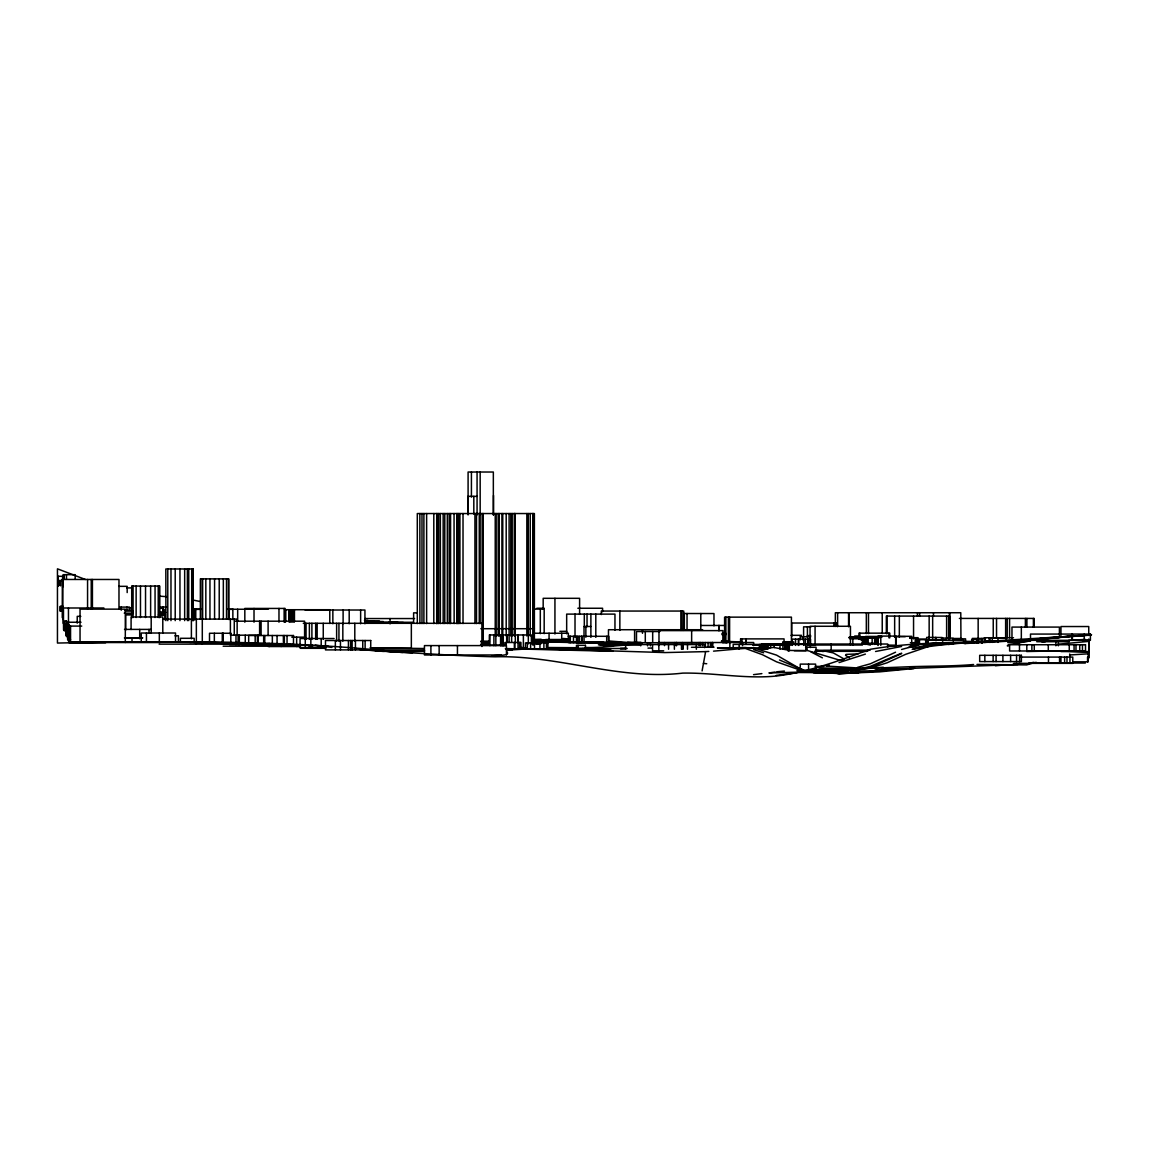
<?xml version="1.0" encoding="UTF-8"?>
<svg xmlns="http://www.w3.org/2000/svg" width="1149" height="1149" viewBox="0 0 1149 1149"><rect width="100%" height="100%" fill="white"/><g stroke="black" fill="none" stroke-linecap="round" stroke-linejoin="round"><path stroke-width="1.5" d="M702.096 670.901L705.615 651.612L708.804 651.426M1079.615 635.684L1091.55 634.679L1020.628 640.496L964.126 643.584M895.559 652.215L870.339 663.806L857.456 667.397M901.606 653.637L870.339 667.497L839.072 671.591L826.806 672.136L807.804 672.064L796.961 670.528M901.606 653.149L870.339 666.348L862.669 668.258L825.901 666.032L829.205 665.17M565.121 641.874L532.906 642.176L569.99 641.788M1008.19 646.025L1007.285 645.824L1008.42 644.646L1030.725 640.84L1020.628 640.496M564.001 642.09L597.408 642.061L611.67 643.196M912.205 649.357L928.062 645.293M912.981 649.171C962.503 639.821 1014.294 642.492 1064.491 636.819C999.989 645.163 934.41 638.284 870.339 649.3C839.761 660.445 809.054 672.05 776.537 676.014C745.155 679.174 714.132 672.582 682.75 673.113C619.182 680.581 558.256 655.031 495.162 656.797C450.279 655.835 405.511 652.129 360.671 649.831M839.072 662.571L865.398 654.097M901.606 649.472L918.626 644.833M1033.698 662.829L1026.66 664.912L976.966 664.424M854.238 668.301L839.072 671.002L768.925 672.969L775.115 672.021M1016.204 663.677L1012.542 664.481M776.537 671.806L784.422 671.045M929.67 644.934L957.074 643.11M875.552 651.497L901.606 646.456M753.543 674.65L761.873 673.616M506.838 649.573L538.019 648.912L540.762 649.099L526.429 649.171L612.92 651.282L609.415 649.357L541.466 648.869L570.019 649.242M973.576 664.51C950.051 666.549 926.338 665.874 902.554 667.023L857.269 668.819L818.935 667.885M639.706 644.876C621.71 644.115 603.627 648.194 585.416 647.462M1018.014 664.51L880.981 669.465M905.915 669.278L879.603 671.863L839.072 673.558L807.804 672.007L779.467 659.986M788.185 645.063L791.374 644.589L783.101 642.248L792.939 642.205M948.442 644.532L953.182 643.713L932.859 645.02L905.685 654.312L887.042 662.815L870.339 668.072L839.072 672.036L807.804 671.72L799.058 668.129L776.537 655.117L756.731 648.812L745.27 647.505L717.407 647.935M713.543 651.153L747.295 648.079L727.576 647.763M1007.702 664.725L995.393 665.745M599.132 648.611L582.04 648.625M909.376 668.804L914.575 668.1M1036.312 662.355L1028.57 663.404L1033.612 662.327M517.05 648.74L561.875 648.812M883.308 667.239L853.463 669.221L812.76 669.522M548.963 647.533L576.611 647.706M910.281 645.623L932.859 643.44L977.009 642.348M602.952 642.291L595.168 641.946L596.159 642.004M1057.927 644.244L1089.022 641.372M92.236 641.745L82.398 641.788M1057.927 637.278L1018.919 640.51L1090.487 635.11M845.937 672.711L798.67 672.51L776.221 675.411M506.824 648.998L569.559 649.458M506.695 650.334L512.109 649.86L506.465 649.817M601.157 644.848L600.266 644.919L609.789 645.795L617.745 644.934L598.385 644.79L611.369 646.399M950.999 643.612L1057.927 637.006M491.542 656.05C495.162 654.93 511.765 656.496 506.637 651.598M1063.931 636.805L1088.39 635.11M1039.859 638.384L1090.861 634.736M566.155 648.007L561.258 648.122M1070.222 654.93L1088.261 653.81M1068.541 640.41L1085.36 639.404M533.768 641.645L632.682 643.971M934.798 643.411L919.889 646.944L908.428 647.332M1007.73 642.578L1029.877 641.142M1041.884 641.874L1045.331 641.702M805.406 671.188L856.594 670.398M524.317 648.898L523.542 648.826L525.854 648.812M403.945 651.555L424.196 651.296M1082.459 640.438L1089.295 640.137M366.79 649.903L424.053 650.075M722.276 641.214L723.109 641.199M551.29 648.639L553.545 648.74M845.98 654.399L858.001 653.896M875.035 669.924L913.857 668.704M1088.362 652.187L1057.927 650.865L1026.66 651.526M532.978 639.462L541.15 639.246M583.764 641.961L613.078 643.268M549.581 649.171L548.648 649.099M909.735 668.23L912.967 668.144M573.48 641.989L564.59 641.989M1074.114 635.828L1063.471 636.718M401.36 651.727L393.087 652.058L377.648 650.348M770.132 647.576L745.27 648.108M904.033 669.005L839.072 673.946L834.418 672.653M534.328 640.625L568.453 640.079M627.167 648.496L547.269 648.539M648.007 648.122L651.483 648.065M119.984 641.716L69.069 642.32M105.378 642.104L57.45 643.052L57.45 568.827L85.428 579.484M145.42 641.846L77.988 641.774M138.21 641.903L68.94 641.918M403.012 652.503L401.36 652.46C291.114 640.094 179.976 641.472 69.199 642.578M569.818 639.576L533.969 640.18M528.095 648.984L508.174 649.817M624.927 648.524L620.216 648.582L626.033 648.496M866.863 651.382L814.67 651.268M534.386 640.912L569.43 640.424M721.342 647.964L717.91 647.993L724.229 647.993M538.91 648.869L518.515 648.812L527.334 648.955M705.615 651.612L664.998 652.575L544.885 648.869M116.293 642.09L92.882 642.248M119.984 642.004L73.795 641.803M721.888 640.711L725.12 640.682M721.428 641.128L724.832 641.099M722.118 641.831L728.61 641.774M741.981 641.961L721.902 641.228M721.328 642.248L732.085 642.147M529.1 648.926L535.219 648.926M723.769 641.515L728.48 641.487M508.705 648.869L519.635 648.84M1089.195 635.024L1090.616 635.009M119.984 641.86L191.395 642.363M721.759 641.027L723.726 641.013M691.425 647.289L714.017 647.189M724.473 647.993L741.708 648.079M477.065 496.354L467.873 496.354L467.873 514.106M62.175 579.469L118.979 579.469L118.979 608.984M63.296 580.489L58.987 580.489L58.987 585.186M62.606 581.121L58.527 581.121L58.527 585.818M118.677 586.335L127.18 586.335L127.18 592.582M126.864 587.915L132.092 587.915M63.296 606.428L60.208 606.428L60.208 611.124M119.611 607.103L129.492 607.103L129.492 610.22M159.366 607.031L166.49 607.031M103.898 607.993L63.367 607.993L63.568 629.882M128.903 607.893L132.336 607.893M159.524 608.309L162.899 608.309L162.899 613.006M536.842 608.252L544.31 608.252M577.861 608.252L602.579 608.252L602.579 611.771M255.495 609.042L268.435 609.042M200.572 609.2L194.77 609.2L194.77 619.613M227.703 609.286L260.177 609.2M533.093 609.071L544.181 609.071L544.181 633.688M63.353 609.487L63.209 623.39M192.084 609.473L201.377 609.315M227.976 609.315L232.945 609.315M284.823 609.717L329.777 609.717L329.777 623.476M305.088 610.018L364.937 610.018L364.937 623.763M124.925 610.248L132.221 610.248M125.298 611.096L132.939 611.096M159.05 612.101L165.485 612.101M159.826 612.632L165.7 612.503M417.116 612.848L413.611 612.848L413.611 622.959M124.25 613.164L132.724 613.164M159.338 613.149L163.948 613.149M683.626 613.509L713.974 613.552L713.974 625.86M126.175 614.112L130.957 614.112M158.821 614.557L165.413 614.557M132.307 614.93L125.729 614.93L125.729 630.083M158.418 614.93L165.097 614.93M80.803 616.352L77.227 616.352L77.227 623.175M365.08 618.55L414.574 618.55M959.401 618.421L1034.201 618.421L1034.201 627.21M162.698 619.11L237.139 619.11L237.139 635.196M364.477 620.359L367.939 620.359M364.98 620.747L374.201 620.747M371.658 621.006L379.472 621.006M235.301 621.192L304.6 621.192L304.6 639.059M364.851 621.537L383.292 621.537M388.98 622.212L397.741 622.212M81.033 622.241L67.676 622.241L67.676 639.964L68.409 639.964M364.736 622.284L413.066 622.284M375.852 622.514L394.064 622.514M394.394 622.485L403.328 622.485M303.293 623.304L481.905 623.304L481.905 646.528M65.809 624.467L69.141 624.467M700.631 625.473L725.105 625.473M105.665 642.765L69.227 642.765L69.227 626.09L81.723 626.09M590.916 626.492L584.008 626.492L584.051 642.564M810.979 626.837L803.596 626.837L803.596 637.25M67.676 627.943L67.676 639.404M480.857 628.704L534.386 628.704M124.523 629.408L151.194 629.408M65.22 629.724L69.055 629.724M702.657 629.724L608.467 629.724L608.467 640.453M559.879 631.332L566.802 631.332M659.856 631.533L636.489 631.533L636.489 642.248M533.782 633.243L568.353 633.243L568.295 642.564L608.826 642.564L608.826 636.302L568.295 636.302M721.931 633.429L726.053 633.429M721.874 634.636L725.881 634.636M231.035 635.182L261.268 635.182M791.072 635.325L801.528 635.325M807.273 635.612L810.691 635.612M174.95 635.785L178.425 635.785L178.425 642.047M854.698 636.015L859.739 636.015M895.1 636.316L911.717 636.316L911.717 644.129M865.513 636.445L881.283 636.445M800.25 636.761L810.777 636.761M850.059 636.776L855.186 636.776M882.303 636.819L860.903 636.819L860.903 639.95M894.496 636.675L905.254 636.675M849.441 637.049L856.264 637.049M291.76 637.149L303.422 637.149M861.362 637.135L878.669 637.135M849.183 637.408L857.685 637.408M142.548 637.752L132.006 637.752L132.006 642.018M862.626 637.537L878.884 637.594M909.821 637.681L918.08 637.681L918.08 642.794M1013.519 637.738L984.276 637.738L984.276 642.435M124.523 637.796L142.577 637.939M849.183 637.796L857.987 637.796M877.994 637.824L875.064 637.824L875.064 644.086M909.994 637.824L916.414 637.824L916.414 642.521M124.523 638.04L134.577 638.04M849.269 638.025L858.777 638.025M878.956 638.169L865.01 638.169L865.01 644.417M909.994 638.054L915.997 638.054L915.997 642.736M941.246 638.097L953.268 638.097L953.268 641.228M991.688 638.04L1004.93 638.04M910.338 638.399L911.76 638.399M954.072 638.485L961.512 638.485M985.497 638.427L972.284 638.427L972.284 641.559M334.1 638.528L300.061 638.528L300.061 647.907L326.057 647.907M849.757 638.758L862.439 638.758L862.439 645.02L810.059 645.034L810.059 626.277L850.447 626.277L850.447 645.034M953.009 638.844L965.562 638.844L965.562 643.541M917.663 639.117L925.706 639.117L925.749 644.345M69.385 639.591L70.549 639.591M545.66 639.505L568.353 639.505M918.037 639.663L925.749 639.663M971.594 639.62L977.038 639.62L977.038 642.751M925.405 640.079L945.498 640.079M725.881 640.883L725.12 640.883L725.12 634.636M986.172 640.998L994.488 640.998M143.453 641.817L159.381 641.975M480.699 641.286L482.35 641.286M965.031 641.372L972.988 641.372M489.402 641.415L482.652 641.415L482.666 644.546M987.479 641.559L993.354 641.559M68.495 641.831L94.548 641.831M973.476 641.788L983.07 641.788M1036.728 641.716L1069.259 641.716M114.469 641.961L194.181 641.946L194.181 638.298L180.407 638.298L180.407 641.946M984.592 642.09L985.54 642.09M96.731 642.205L146.081 642.104M181.93 642.076L148.178 641.831M614.859 642.234L618.449 642.234M627.627 642.234L640.898 642.234M741.967 642.162L728.394 642.162L728.394 617.142M782.598 642.162L791.431 642.162L791.431 617.142L724.588 617.142L724.588 642.162M74.254 642.535L159.998 642.55M963.02 642.363L969.239 642.363M701.091 642.708L640.725 642.708L640.725 645.839M910.353 642.693L919.459 642.693M159.122 644.129L237.139 644.129M327.896 646.011L240.371 643.971M761.701 644.029L887.703 644.029L887.703 647.16M877.376 644.302L876.644 644.302L876.644 637.824M229.412 644.56L261.268 644.56M878.037 644.661L877.376 638.054M480.483 645.106L499.959 645.106M752.767 645.149L784.049 645.149L784.049 638.887L740.545 638.887L740.545 643.584M500.16 645.336L504.684 645.336M223.15 646.198L268.105 646.198M300.363 646.528L268.134 646.528L268.134 643.397M805.578 647.246L816.063 647.246L816.063 653.494M519.98 647.462L526.141 647.821M300.55 648.309L325.368 648.309M370.71 648.309L411.342 648.309L411.342 623.304M506.135 648.797L518.027 648.797L518.027 642.535M815.603 650.291L870.037 650.291M794.246 650.693L805.822 650.693L805.822 644.431M663.705 650.808L652.546 650.808L652.546 644.56M1060.958 651.555L1088.749 651.555L1088.749 639.045M501.194 654.973L424.455 654.973L424.455 645.594L506.45 645.594L506.45 654.973M1020.714 657.084L1072.778 657.084L1072.778 663.346L1013.777 663.346M1073.094 661.824L1088.247 661.824L1088.247 652.445M1033.152 663.03L1085.331 663.03M815.158 666.406L824.106 666.406M805.248 670.37L812.099 670.37M850.59 670.944L876.701 670.872L876.701 667.741M813.377 672.653L827.524 672.653M853.219 672.653L858.36 672.653M868.558 650.621L823.445 650.693L833.298 652.919L844.199 659.052M783.647 642.09L792.537 642.119M254.748 643.339L166.289 641.774L245.039 643.153M557.552 648.855L570.062 649.056L557.926 648.84M783.517 642.09L793.973 642.162M553.186 649.214L569.775 649.343M566.5 648.783L569.947 648.826M423.938 648.524L370.093 647.749M896.292 645.508L887.43 645.422L895.66 645.465L895.66 636.086L878.037 636.086L878.037 645.465M717.823 647.935L745.27 648.395L762.376 654.686L776.537 661.824L805.794 672.108L829.722 672.854M519.391 648.036L526.429 648.036M526.96 648.941L533.452 649.013M875.552 643.296L862.037 643.081L870.411 645.077M195.316 642.162L230.676 643.512M519.477 647.849L526.429 647.864M520.483 647.993L526.228 648.108M569.847 648.625L549.323 648.309M515.37 648.826L523.571 648.926M624.022 645.092L615.505 644.675M166.174 642.09L147.833 641.716M519.75 647.993L525.782 648.079L521.201 648.022M505.345 648.682L515.815 648.783M925.505 643.828L927.703 643.857M561.804 649.314L557.682 649.242L569.861 649.458M506.68 648.639L516.605 648.783M188.264 642.248L230.705 643.612M554.45 648.725L555.685 648.754L553.832 648.697M159.137 641.903L144.07 641.702M523.513 648.883L551.506 649.185M244.349 644.359L268.967 645.235L245.039 644.445M642.09 643.785L630.04 643.555M233.664 642.822L238.547 642.909M519.966 647.993L520.971 648.022M518.501 648.797L519.894 648.826M210.109 642.664L185.506 642.19M208.615 643.067L213.771 643.181L208.4 643.11M424.627 650.794L383.077 651.426L375.105 650.65M182.504 642.147L187.273 642.262M154.785 641.716L158.332 641.803M609.027 642.363L611.943 642.435M268.579 645.192L239.236 644.043M533.883 640.395L539.082 640.539M552.109 648.711L553.646 648.754M554.981 648.783L555.814 648.797M843.179 660.101L839.072 659.986L807.804 650.636L789.851 650.449L773.521 647.404L762.39 649.041L762.002 650.104M862.023 643.282L865.355 643.368M552.511 648.725L547.398 648.596L569.444 648.898L565.437 648.783M519.994 648.582L526.429 648.768M561.416 648.826L569.028 649.084M211.833 642.865L231.15 643.813M236.55 644.115L269.11 645.235M309.182 646.815L312.384 646.916M558.586 648.754L553.028 648.381M206.016 642.564L229.714 643.411M248.615 643.397L238.446 643.023M205.772 642.607L182.504 641.846L209.807 642.65M191.179 642.305L182.504 642.004M412.52 652.79L390.947 651.871M913.01 645.365L915.652 645.465M232.816 643.986L245.039 644.417M611.527 642.664L601.746 642.248M554.077 648.725L555.326 648.768M548.892 648.611L550.17 648.654M235.258 644L242.41 644.287M309.253 646.873L312.729 647.016M546.996 648.524L548.202 648.582M254.561 644.575L268.378 645.149M547.757 648.409L549.739 648.496M63.655 627.512L64.732 627.569M359.896 649.659L391.579 651.526M296.988 646.312L300.521 646.485M245.039 644.216L251.042 644.503M234.626 643.986L238.102 644.158M277.469 644.46L261.9 644.187L268.162 644.948M608.467 642.234L633.228 644.058M288.658 644.144L297.749 645.135M575.003 642.076L581.064 643.11M159.926 596.187L166.878 596.69M562.881 638.471L569.43 638.988M608.999 640.984L642.076 643.569M1016.334 643.11L1019.493 643.368M703.403 663.447L706.736 663.734M608.396 641.659L641.831 644.086M64.703 629.681L67.059 629.925M722.319 642.334L726.929 642.909M315.271 645.178L331.917 647.418M593.171 648.409L594.22 648.524M547.8 647.979L550.831 648.338M809.456 644.532L814.411 645.221M533.021 642.305L541.222 643.598L535.664 643.699L538.263 644.115M816.767 650.32L823.259 651.54M192.931 600.022L199.883 601.458M753.816 649.673L763.64 652.804M810.95 651.914L822.397 657.831M845.52 655.303L849.283 657.803M1089.195 634.42L1089.195 635.325M1089.195 639.591L1089.195 657.803M1088.749 635.469L1088.749 626.535L1060.958 626.535L1060.958 635.469M1087.557 657.142L1087.557 661.824M1084.225 634.076L1084.225 640.323M1082.459 644.733L1082.459 650.98M1079.73 644.733L1079.73 650.98M1075.981 644.733L1075.981 650.98M1074.071 644.733L1074.071 650.98M1072.39 634.076L1072.39 640.323M1072.118 634.076L1072.118 640.323M1069.949 657.084L1069.949 663.346M1069.719 654.011L1069.719 657.142M1069.259 644.733L1069.259 650.98M1066.976 657.084L1066.976 663.346M1064.62 657.084L1064.62 663.346M1060.958 657.084L1060.958 663.346M1059.407 635.612L1059.407 627.081L1011.967 627.081L1011.967 640.725M1059.55 657.084L1059.55 663.346M1058.373 642.664L1058.373 645.781M1055.874 642.664L1055.874 645.781M1048.477 657.084L1048.477 663.346M1048.29 644.733L1048.29 650.98M1034.272 644.733L1034.272 650.98M1033.396 618.421L1033.396 627.21M1031.874 644.733L1031.874 650.98M1026.904 618.421L1026.904 627.21M1026.804 644.733L1026.804 650.98M1025.382 618.421L1025.382 627.21M1021.332 627.081L1021.332 639.016M1019.493 644.733L1019.493 650.98M1019.594 655.318L1019.594 661.58M1016.549 655.318L1016.549 661.58M1010.617 655.318L1010.617 661.58M1009.569 618.421L1009.569 637.767M1007.213 618.421L1007.213 637.767M1006.337 637.738L1006.337 640.855M1005.634 618.421L1005.634 637.767M1002.905 655.318L1002.905 661.58M997.964 637.738L997.964 642.42M996.542 618.421L996.542 637.767M996.082 655.318L996.082 661.58M993.239 618.421L993.239 637.767M993.124 655.318L993.124 661.58M992.233 637.738L992.233 642.42M990.065 637.738L990.065 642.435M989.145 637.738L989.145 642.435M985.224 637.738L985.224 642.435M984.837 655.318L984.837 661.58M982.28 643.124L982.28 640.007L976.98 640.007L976.98 643.124M981.864 638.427L981.864 643.124M978.158 618.421L978.158 639.519M977.971 640.007L977.971 643.124M973.203 639.62L973.203 642.751M963.882 643.339L963.882 640.208L927.272 640.208L927.272 643.339M960.952 639.519L960.779 612.733L835.352 612.733L835.352 623.16M949.792 612.733L949.792 638.787M949.577 638.93L949.577 616.079L886.353 616.079L886.353 633.659M949.39 612.733L949.39 638.787M948.643 616.079L948.643 638.93M946.618 616.079L946.618 638.93M942.798 638.097L942.798 641.228M942.123 640.639L942.123 637.508L926.669 637.393L926.669 640.524M936.263 637.508L936.263 640.639M935.458 637.393L935.458 640.524M933.476 612.733L933.476 616.209M932.658 616.079L932.658 638.93M929.153 616.079L929.153 638.93M928.593 637.393L928.593 640.524M928.234 640.208L928.234 643.339M919.602 612.733L919.602 616.209M919.459 639.663L919.459 644.345M917.448 612.733L917.448 616.209M917.261 637.681L917.261 642.363M916.773 637.681L916.773 642.363M915.25 637.824L915.25 642.736M913.556 616.079L913.556 638.93M899.337 616.079L899.337 637.178M896.119 636.316L896.119 645.695M894.654 616.079L894.654 637.178M889.771 637.853L889.771 633.156L858.935 633.156L858.935 639.418M888.909 633.156L888.909 637.853M887.071 616.079L887.071 633.659M882.231 612.733L882.231 633.573M880.795 636.086L880.795 645.465M874.676 638.169L874.676 644.417M872.148 638.169L872.148 644.417M868.486 612.733L868.486 633.573M868.17 638.169L868.17 644.417M867.078 638.169L867.078 644.417M866.332 612.733L866.332 633.573M865.671 638.169L865.671 644.417M863.861 637.594L863.244 643.842L863.244 637.537M861.664 636.819L861.664 639.95M859.811 633.156L859.811 639.418M859.05 636.015L859.05 639.131M852.831 638.758L852.831 645.02M848.953 612.733L848.953 626.636M848.565 612.733L848.565 626.636M837.621 612.733L837.621 626.636M837.046 626.435L837.046 623.031L791.733 623.031L791.733 636.675M835.711 623.031L835.711 626.435M835.093 623.031L835.093 626.435M833.887 623.031L833.887 626.435M831.172 644.029L831.172 650.291M815.603 668.804L815.603 664.108L800.25 664.108L800.25 667.239M815.072 626.277L815.072 645.034M810.548 645.408L810.548 639.16L792.25 639.16L792.25 645.408M810.375 647.562L810.375 644.431L733.191 644.431L733.191 649.128M809.686 636.761L809.686 639.878M808.58 664.108L808.58 670.37M808.235 639.16L808.235 645.408M807.819 639.16L807.819 645.408M807.417 626.837L807.417 637.25M807.072 647.246L807.072 650.377M805.449 639.16L805.449 645.408M803.797 639.16L803.797 645.408M802.864 636.761L802.864 639.878M800.336 636.761L800.25 639.878M798.756 639.16L798.756 645.408M798.34 639.16L798.34 645.408M795.553 639.16L795.553 645.408M789.363 644.431L789.349 650.693L787.769 650.693L787.769 644.431M789.018 644.431L789.018 650.693M788.53 644.431L788.53 650.693M787.022 644.431L787.022 649.128M786.002 644.431L786.002 649.128M785.054 644.431L785.054 649.128M784.58 644.431L784.58 649.128M782.886 644.431L782.886 649.128M780.013 644.431L780.013 649.128M774.225 644.431L774.225 647.562M770.72 644.431L770.72 647.562M768.049 644.431L768.049 649.128M767.216 644.431L767.216 649.128M766.785 644.431L766.785 649.128M766.196 644.431L766.196 649.128M765.306 644.431L765.306 649.128M764.243 644.431L764.243 649.128M763.467 644.431L763.467 649.128M762.548 644.431L762.548 649.128M761.945 644.431L761.945 649.128M761.399 644.431L761.399 649.128M761.126 644.431L761.112 649.128M760.423 644.431L760.423 649.128M759.345 644.431L759.345 649.128M753.658 645.652L753.658 642.521L658.564 642.521L658.564 645.652M742.57 642.521L742.57 645.652M741.995 638.887L741.995 643.584M740.775 638.887L740.775 643.584M739.18 644.431L739.18 649.128M729.859 642.521L729.859 648.783M729.601 617.142L729.601 642.162M725.881 617.142L725.881 642.162M724.33 634.636L724.33 640.883M723.683 634.636L723.683 640.883M722.936 642.765L722.936 630.614L658.98 630.614L658.98 642.765M719.159 625.473L719.159 630.672M718.771 625.473L718.771 630.672M712.653 642.521L712.653 647.217M712.38 642.521L712.38 647.217M711.935 642.521L711.935 647.217M710.355 642.521L710.355 647.217M708.086 642.521L708.086 647.217M705.385 642.521L705.385 647.217M704.653 647.677L704.653 644.56L625.631 644.56L625.631 649.242M702.714 642.521L702.714 645.652M700.789 613.509L700.789 629.58M700.459 642.521L700.459 645.652M699.109 642.521L699.109 645.652M696.351 644.56L696.351 649.242M691.641 630.614L691.641 642.765M687.504 644.56L687.504 649.242M687.045 613.509L687.045 629.58M684.316 613.509L684.316 629.58M683.626 630.399L683.727 611.053L601.3 611.053L601.3 614.571M683.138 644.56L683.138 649.242M682.635 642.521L682.635 645.652M682.362 644.56L682.362 649.242M682.089 611.053L682.089 630.399M681.486 644.56L681.486 649.242M680.854 611.053L680.854 630.399M676.574 642.521L676.574 645.652M676.201 642.521L676.201 645.652M674.722 642.521L674.722 645.652M674.391 644.56L674.391 649.242M668.56 644.56L668.56 649.242M664.51 642.521L664.51 645.652M658.851 644.56L658.851 650.808M652.675 631.533L652.675 642.248M650.435 642.708L650.435 645.839M647.548 642.708L647.548 645.839M645.293 631.533L645.293 642.248M642.478 629.724L642.478 633.3M634.593 629.724L634.593 642.234M619.857 611.053L619.857 630.399M614.959 630.198L614.959 614.112L566.672 614.112L566.672 633.774M606.686 636.302L606.686 642.564M595.8 614.112L595.8 637.336M590.888 614.112L590.888 637.336M587.038 614.112L587.038 626.622M585.861 626.492L585.861 637.207M584.31 614.112L584.31 626.622M582.069 636.302L582.069 642.564M581.466 636.302L581.466 642.564M579.599 614.385L579.599 598.313L543.175 598.313L543.175 609.027M579.225 636.302L579.225 642.564M578.119 645.336L578.119 648.467M577.66 636.302L577.66 642.564M576.468 636.302L576.468 642.564M575.017 614.112L575.017 637.336M573.48 636.302L573.48 642.564M570.335 636.302L570.335 642.564M569.875 636.302L569.875 642.564M561.717 633.243L561.717 639.505M554.938 598.313L554.938 634.047M549.064 633.243L549.064 639.505M546.436 642.894L546.436 649.142M543.894 642.894L543.894 649.142M540.303 609.071L540.303 633.688M539.958 642.894L539.958 649.142M534.5 642.894L534.5 649.142M534.386 644.862L534.386 513.546L417.302 513.546L417.302 623.562M533.007 513.546L533.007 644.862M532.935 513.546L532.935 644.862M531.384 643.885L531.384 634.952L489.388 634.952L489.273 644.546M530.594 642.894L530.594 649.142M530.235 513.546L530.235 635.986M528.267 513.546L528.325 643.885M527.348 642.894L527.348 649.142M526.845 513.546L526.845 635.986M523.37 634.952L523.37 647.462M520.253 642.463L520.224 648.711M519.621 642.463L519.621 648.711L520.942 648.711L520.928 642.463L504.856 642.535L504.856 645.666M518.285 634.952L518.285 642.104M517.984 634.952L517.984 642.104M515.312 634.952L515.312 642.104M515.154 513.546L515.154 635.986M514.896 642.535L514.896 648.797M514.738 513.546L514.738 635.986M514.35 642.535L514.35 648.797M514.278 513.546L514.278 635.986M512.195 513.546L512.195 635.986M511.635 634.952L511.635 642.104M510.802 513.546L510.802 635.986M509.108 513.546L509.093 642.104M507.212 634.952L507.212 642.104M506.68 634.952L506.68 642.104M506.192 513.546L506.192 635.986M506.135 642.535L506.135 645.666M503.161 634.952L503.161 645.681M503.047 634.952L503.047 645.681M502.759 513.546L502.759 635.986M501.912 513.546L501.912 635.986M501.854 634.952L501.854 645.681M500.576 634.952L500.576 645.681M499.126 513.546L499.126 635.986M498.781 513.546L498.781 635.986M496.828 513.546L496.828 635.986M495.851 634.952L495.851 645.681M495.233 513.546L495.233 635.986M493.898 634.952L493.898 645.681M493.51 495.449L493.51 514.982M493.338 514.939L493.338 472.024L468.088 472.024L468.088 514.939M489.891 634.952L489.891 645.681M489.014 641.415L489.014 644.546M488.928 641.415L488.928 644.546M488.426 641.415L488.426 644.546M487.751 641.415L487.751 644.546M486.975 641.415L486.975 644.546M486.142 641.415L486.142 644.546M485.295 641.415L485.295 644.546M484.49 641.415L484.49 644.546M483.786 641.415L483.786 644.546M483.226 641.415L483.226 644.546M483.025 513.546L483.025 641.314M482.839 513.546L482.839 644.546M482.207 641.286L482.207 644.417M481.359 641.286L481.359 644.417M480.857 513.546L480.857 623.562M480.167 472.024L480.167 514.939M479.262 513.546L479.262 623.562M477.065 472.024L477.065 514.939M476.505 513.546L476.505 623.562M474.939 513.546L474.939 623.562M473.819 496.354L473.819 514.106M471.42 472.024L471.42 497.057M463.018 513.546L463.018 623.562M459.916 513.546L459.916 623.562M458.408 513.546L458.408 623.562M457.446 645.594L457.446 654.973M457.173 513.546L457.173 623.562M456.9 513.546L456.9 623.562M454.056 513.546L454.157 623.562M450.566 513.546L450.566 623.562M449.202 513.546L449.202 623.562M447.32 513.546L447.32 623.562M444.778 513.546L444.778 623.562M443.169 513.546L443.169 623.562M440.354 513.546L440.354 623.562M439.148 645.594L439.148 654.973M438.659 513.546L438.659 623.562M437.051 513.546L437.051 623.562M436.721 513.546L436.721 623.562M433.805 513.546L433.805 623.562M430.904 645.594L430.904 654.973M426.624 513.546L426.624 623.562M423.895 513.546L423.895 623.562M421.985 513.546L421.985 623.562M419.859 513.546L419.902 623.562M390.057 618.55L390.057 623.907M365.123 640.51L365.123 649.889M362.754 640.51L362.754 649.889M360.628 610.018L360.628 623.763M355.429 640.51L355.429 649.889M354.797 623.304L354.797 641.171M352.125 640.51L352.125 649.889M350.617 640.51L350.617 649.889M349.195 610.018L349.195 623.763M348.434 640.51L348.434 649.889M343.106 610.018L343.106 623.763M342.833 623.304L342.833 641.171M340.449 640.51L340.449 649.889M338.941 623.304L338.941 641.171M336.628 623.304L336.628 641.171M335.35 640.51L335.35 649.889M332.851 610.018L332.851 623.763M323.257 623.304L323.257 639.375M321.203 638.528L321.203 647.907M317.153 623.304L317.153 639.375M315.673 623.304L315.673 639.375M311.896 623.304L311.896 639.375M311.781 644.79L311.781 647.907M310.848 638.528L310.848 647.907M309.383 623.304L309.383 639.375M306.051 623.304L306.051 639.375M305.261 638.528L305.261 647.907M296.643 637.149L296.643 646.528M294.403 609.717L294.403 621.753M294.302 609.717L294.302 621.753M293.785 609.717L293.785 621.753M293.254 609.717L293.254 621.753M292.708 609.717L292.708 621.753M292.176 609.717L292.176 621.753M291.645 609.717L291.645 621.753M291.114 609.717L291.114 621.753M290.596 609.717L290.596 621.753M290.123 609.717L290.123 621.753M289.663 609.717L289.663 621.753M289.232 609.717L289.232 621.753M288.844 609.717L288.844 621.753M287.049 635.512L287.049 644.891M285.785 609.717L285.785 621.753M285.139 622.198L285.139 608.439L244.823 608.439L244.823 622.198M284.334 635.512L284.334 644.891M284.133 608.439L284.133 622.198M283.386 635.512L283.386 644.891M281.175 643.397L281.175 646.528M278.977 608.439L278.977 622.198M277.067 635.512L277.067 644.891M272.342 635.512L272.342 644.891M269.426 643.397L269.426 646.528M268.105 621.192L268.105 635.483M264.758 635.512L264.758 644.891M263.667 635.512L263.667 644.891M261.096 621.192L261.096 635.483M259.602 621.192L259.602 635.483M258.108 635.512L258.108 644.891M257.376 635.512L257.376 644.891M255.179 635.512L255.179 644.891M254.015 608.439L254.015 622.198M245.254 635.182L245.254 644.56M239.322 635.182L239.322 644.56M238.116 635.182L238.116 644.56M237.671 609.2L237.671 621.35M235.976 635.182L235.976 644.56M234.267 619.11L234.267 635.196M232.859 609.2L232.859 619.613M230.389 619.11L230.389 635.196M229.053 609.2L229.053 619.613M228.795 619.096L228.795 578.881L200.371 578.881L200.371 619.096M228.407 578.881L228.407 619.096M226.525 578.881L226.525 619.096M223.337 578.881L223.337 619.096M223.251 633.257L223.251 642.636M222.777 633.257L222.777 642.636M222.274 633.257L222.274 642.636M219.215 578.881L219.215 619.096M214.576 578.881L214.576 619.096M214.346 633.257L214.346 642.636M209.951 578.881L209.951 619.096M205.829 578.881L205.829 619.096M202.641 578.881L202.641 619.096M202.296 619.11L202.296 644.129M200.759 578.881L200.759 619.096M196.35 619.11L196.35 644.129M195.761 609.2L195.761 619.613M194.238 609.315L194.238 619.728M194.023 609.315L194.023 619.728M193.133 620.647L193.204 568.97L165.829 568.97L165.916 620.647M193.046 568.97L193.046 620.647M191.711 568.97L191.711 620.647M191.395 619.11L191.395 638.758M188.738 568.97L188.738 620.647M187.373 568.97L187.373 620.647M184.659 568.97L184.659 620.647M179.962 568.97L179.962 620.647M175.524 641.86L175.524 633.013L141.255 633.013L141.255 641.932M175.208 568.97L175.208 620.647M170.971 568.97L170.971 620.647M167.783 568.97L167.783 620.647M164.81 609.315L164.81 619.728M163.043 607.031L163.043 613.279M162.785 633.056L162.785 616.97L131.087 616.97L131.087 629.48M159.725 617.53L159.725 586.062L131.718 586.062L131.718 617.53M159.323 586.062L159.323 617.53M159.323 633.013L159.323 641.86M158.232 586.062L158.232 617.53M155.058 586.062L155.058 617.53M151.194 616.97L151.194 633.056M150.634 586.062L150.634 617.53M149.025 629.408L149.025 632.97M146.44 633.013L146.44 641.86M145.535 586.062L145.535 617.53M140.48 586.062L140.48 617.53M139.704 629.408L139.704 638.758M136.128 586.062L136.128 617.53M133.069 586.062L133.069 617.53M132.465 611.096L132.465 614.227M132.264 586.062L132.264 617.53M126.965 607.103L126.965 610.22M125.313 642.492L125.313 609.142L80.042 609.142L80.042 642.765M121.234 607.103L121.234 610.22M92.423 579.469L92.423 608.984M91.231 579.469L91.231 608.984M87.568 579.469L87.568 608.984M75.188 579.369L75.188 574.672L63.08 574.672L63.08 577.803M70.549 626.09L70.549 642.765M69.385 626.09L69.514 642.765M68.854 641.688L68.854 633.343L68.796 641.688M68.452 607.993L68.495 640.266M66.47 574.672L66.47 579.369M66.369 629.738L66.369 635.986M65.981 629.724L66.197 635.986M64.545 630.729L64.545 624.467L64.143 630.729M63.856 574.672L63.856 579.369M63.77 579.412L63.77 576.295L57.838 576.295L57.838 582.543L58.068 576.295M63.439 576.295L63.439 579.412M62.836 579.469L62.836 619.412M62.592 576.295L62.606 587.369M62.348 579.469L62.261 617.674M61.112 606.428L61.112 611.124M60.538 581.121L60.538 585.818M60.366 606.428L60.366 611.124M58.671 581.121L58.671 585.818M66.484 620.905L64.832 620.905L64.875 630.284L66.484 630.284L66.484 620.905M230.805 633.257L209.506 633.257L209.506 642.636L230.805 642.636L230.805 633.257M1090.401 634.076L1030.495 634.076L1030.495 640.323L1090.401 640.323L1090.401 634.076M293.483 635.512L248.687 635.512L248.687 644.891L293.483 644.891L293.483 635.512M370.725 640.51L325.483 640.51L325.483 649.889L370.725 649.889L370.725 640.51M547.929 642.894L525.481 642.894L525.481 649.142L547.929 649.142L547.929 642.894M1085.503 644.733L1009.612 644.733L1009.612 650.98L1085.503 650.98L1085.503 644.733M585.444 645.336L576.468 645.336L576.468 648.467L585.444 648.467L585.444 645.336M1021.389 655.318L979.68 655.318L979.68 661.58L1021.389 661.58L1021.389 655.318M68.926 637.523L67.489 637.48L68.926 637.523M745.816 643.584L745.816 638.887L745.73 643.584"/></g></svg>
